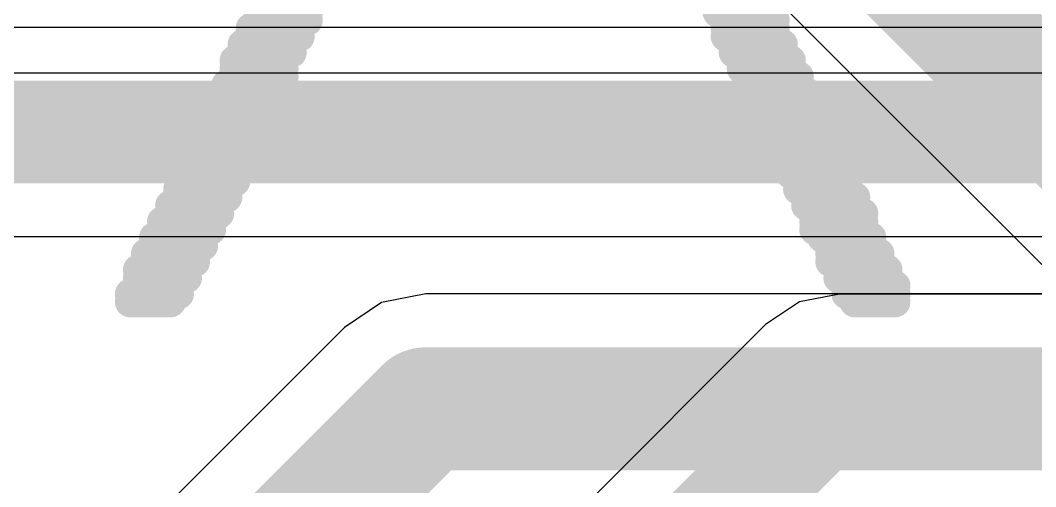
# Model space of a CAD drawing. Header units: inches. Extents: x -0.2 to 15.8, y 0 to 3.5.
# Drawn here: x 1.0615 to 1.1605, y 0.1554 to 0.2009 of the extents above; entities that cross this region are included whole.
import ezdxf

# ---------------------------------------------------------------- set-up
doc = ezdxf.new("R2010")
doc.units = ezdxf.units.IN
doc.header["$MEASUREMENT"] = 0
for name, color, linetype in [('Bottom Layer', 5, 'Continuous'), ('Bottom Overlay', 54, 'Continuous'), ('Signal_1', 16, 'Continuous'), ('Signal_2', 76, 'Continuous')]:
    doc.layers.add(name, color=color, linetype=linetype)

msp = doc.modelspace()

# ---------------------------------------------------------------- linework, layer by layer
at = {"layer": 'Bottom Layer'}
for p, q in [((0.892646, 0.195785), (1.261, 0.195785)), ((1.137432, 0.17342), (1.134124, 0.17121)), ((1.141334, 0.174196), (1.137432, 0.17342)), ((1.451777, 0.174196), (1.141334, 0.174196)), ((1.134124, 0.17121), (1.103726, 0.140811))]:
    msp.add_line(p, q, dxfattribs=at)
for points in [[(1.101334, 0.124, 0.01, 0.01, 0), (1.141334, 0.164, 0.01, 0.01, 0)], [(1.141334, 0.164, 0.01, 0.01, 0), (1.456, 0.164, 0.01, 0.01, 0)]]:
    msp.add_lwpolyline(points, format="xyseb", dxfattribs=at)
msp.add_lwpolyline([(1.138834, 0.164, 0.005, 0.005, 1), (1.143834, 0.164, 0.005, 0.005, 1)], format="xyseb", close=True, dxfattribs=at)
msp.add_lwpolyline([(1.138834, 0.164, 0.005, 0.005, 1), (1.143834, 0.164, 0.005, 0.005, 1)], format="xyseb", close=True, dxfattribs=at)
at = {"layer": 'Bottom Overlay'}
for points in [[(1.084738, 0.201682, 0.003, 0.003, 0), (1.089449, 0.201682, 0.003, 0.003, 0)], [(1.129486, 0.201682, 0.003, 0.003, 0), (1.134196, 0.201682, 0.003, 0.003, 0)], [(1.084738, 0.200897, 0.003, 0.003, 0), (1.089449, 0.200897, 0.003, 0.003, 0)], [(1.130271, 0.200897, 0.003, 0.003, 0), (1.134981, 0.200897, 0.003, 0.003, 0)], [(1.083953, 0.200112, 0.003, 0.003, 0), (1.088664, 0.200112, 0.003, 0.003, 0)], [(1.130271, 0.200112, 0.003, 0.003, 0), (1.134981, 0.200112, 0.003, 0.003, 0)], [(1.083168, 0.198542, 0.003, 0.003, 0), (1.087878, 0.198542, 0.003, 0.003, 0)], [(1.083953, 0.199327, 0.003, 0.003, 0), (1.088664, 0.199327, 0.003, 0.003, 0)], [(1.130271, 0.199327, 0.003, 0.003, 0), (1.134981, 0.199327, 0.003, 0.003, 0)], [(1.131056, 0.198542, 0.003, 0.003, 0), (1.135766, 0.198542, 0.003, 0.003, 0)], [(1.083168, 0.197757, 0.003, 0.003, 0), (1.087878, 0.197757, 0.003, 0.003, 0)], [(1.131056, 0.197757, 0.003, 0.003, 0), (1.135766, 0.197757, 0.003, 0.003, 0)], [(1.082383, 0.196972, 0.003, 0.003, 0), (1.087093, 0.196972, 0.003, 0.003, 0)], [(1.131841, 0.196972, 0.003, 0.003, 0), (1.136551, 0.196972, 0.003, 0.003, 0)], [(1.082383, 0.196187, 0.003, 0.003, 0), (1.087093, 0.196187, 0.003, 0.003, 0)], [(1.131841, 0.196187, 0.003, 0.003, 0), (1.136551, 0.196187, 0.003, 0.003, 0)], [(1.081598, 0.194617, 0.003, 0.003, 0), (1.086308, 0.194617, 0.003, 0.003, 0)], [(1.082383, 0.195402, 0.003, 0.003, 0), (1.087093, 0.195402, 0.003, 0.003, 0)], [(1.132626, 0.195402, 0.003, 0.003, 0), (1.137336, 0.195402, 0.003, 0.003, 0)], [(1.132626, 0.194617, 0.003, 0.003, 0), (1.137336, 0.194617, 0.003, 0.003, 0)], [(1.081598, 0.193832, 0.003, 0.003, 0), (1.085523, 0.193832, 0.003, 0.003, 0)], [(1.133411, 0.193832, 0.003, 0.003, 0), (1.138121, 0.193832, 0.003, 0.003, 0)], [(1.080813, 0.193047, 0.003, 0.003, 0), (1.085523, 0.193047, 0.003, 0.003, 0)], [(1.133411, 0.193047, 0.003, 0.003, 0), (1.138121, 0.193047, 0.003, 0.003, 0)], [(1.080813, 0.192262, 0.003, 0.003, 0), (1.085523, 0.192262, 0.003, 0.003, 0)], [(1.134196, 0.192262, 0.003, 0.003, 0), (1.138907, 0.192262, 0.003, 0.003, 0)], [(1.080028, 0.191477, 0.003, 0.003, 0), (1.084738, 0.191477, 0.003, 0.003, 0)], [(1.080028, 0.190692, 0.003, 0.003, 0), (1.084738, 0.190692, 0.003, 0.003, 0)], [(1.134196, 0.191477, 0.003, 0.003, 0), (1.138907, 0.191477, 0.003, 0.003, 0)], [(1.134981, 0.190692, 0.003, 0.003, 0), (1.139692, 0.190692, 0.003, 0.003, 0)], [(1.079243, 0.189907, 0.003, 0.003, 0), (1.083953, 0.189907, 0.003, 0.003, 0)], [(1.134981, 0.189907, 0.003, 0.003, 0), (1.139692, 0.189907, 0.003, 0.003, 0)], [(1.079243, 0.189122, 0.003, 0.003, 0), (1.083953, 0.189122, 0.003, 0.003, 0)], [(1.134981, 0.189122, 0.003, 0.003, 0), (1.139692, 0.189122, 0.003, 0.003, 0)], [(1.078458, 0.188336, 0.003, 0.003, 0), (1.083168, 0.188336, 0.003, 0.003, 0)], [(1.135766, 0.188336, 0.003, 0.003, 0), (1.140477, 0.188336, 0.003, 0.003, 0)], [(1.077673, 0.186766, 0.003, 0.003, 0), (1.082383, 0.186766, 0.003, 0.003, 0)], [(1.078458, 0.187552, 0.003, 0.003, 0), (1.083168, 0.187552, 0.003, 0.003, 0)], [(1.135766, 0.187552, 0.003, 0.003, 0), (1.140477, 0.187552, 0.003, 0.003, 0)], [(1.136551, 0.186766, 0.003, 0.003, 0), (1.141262, 0.186766, 0.003, 0.003, 0)], [(1.077673, 0.185981, 0.003, 0.003, 0), (1.082383, 0.185981, 0.003, 0.003, 0)], [(1.136551, 0.185981, 0.003, 0.003, 0), (1.141262, 0.185981, 0.003, 0.003, 0)], [(1.077673, 0.185196, 0.003, 0.003, 0), (1.082383, 0.185196, 0.003, 0.003, 0)], [(1.137336, 0.185196, 0.003, 0.003, 0), (1.142047, 0.185196, 0.003, 0.003, 0)], [(1.076888, 0.184411, 0.003, 0.003, 0), (1.081598, 0.184411, 0.003, 0.003, 0)], [(1.137336, 0.184411, 0.003, 0.003, 0), (1.142047, 0.184411, 0.003, 0.003, 0)], [(1.076103, 0.182841, 0.003, 0.003, 0), (1.080813, 0.182841, 0.003, 0.003, 0)], [(1.076888, 0.183626, 0.003, 0.003, 0), (1.081598, 0.183626, 0.003, 0.003, 0)], [(1.138121, 0.183626, 0.003, 0.003, 0), (1.142832, 0.183626, 0.003, 0.003, 0)], [(1.138121, 0.182841, 0.003, 0.003, 0), (1.142832, 0.182841, 0.003, 0.003, 0)], [(1.076103, 0.182056, 0.003, 0.003, 0), (1.080813, 0.182056, 0.003, 0.003, 0)], [(1.138907, 0.182056, 0.003, 0.003, 0), (1.143617, 0.182056, 0.003, 0.003, 0)], [(1.075318, 0.181271, 0.003, 0.003, 0), (1.080028, 0.181271, 0.003, 0.003, 0)], [(1.138907, 0.181271, 0.003, 0.003, 0), (1.143617, 0.181271, 0.003, 0.003, 0)], [(1.074533, 0.179701, 0.003, 0.003, 0), (1.079243, 0.179701, 0.003, 0.003, 0)], [(1.075318, 0.180486, 0.003, 0.003, 0), (1.080028, 0.180486, 0.003, 0.003, 0)], [(1.138907, 0.180486, 0.003, 0.003, 0), (1.143617, 0.180486, 0.003, 0.003, 0)], [(1.139692, 0.179701, 0.003, 0.003, 0), (1.144402, 0.179701, 0.003, 0.003, 0)], [(1.074533, 0.178916, 0.003, 0.003, 0), (1.079243, 0.178916, 0.003, 0.003, 0)], [(1.140477, 0.178916, 0.003, 0.003, 0), (1.144402, 0.178916, 0.003, 0.003, 0)], [(1.073748, 0.178131, 0.003, 0.003, 0), (1.078458, 0.178131, 0.003, 0.003, 0)], [(1.140477, 0.178131, 0.003, 0.003, 0), (1.145187, 0.178131, 0.003, 0.003, 0)], [(1.073748, 0.177346, 0.003, 0.003, 0), (1.078458, 0.177346, 0.003, 0.003, 0)], [(1.140477, 0.177346, 0.003, 0.003, 0), (1.145187, 0.177346, 0.003, 0.003, 0)], [(1.072963, 0.176561, 0.003, 0.003, 0), (1.077673, 0.176561, 0.003, 0.003, 0)], [(1.072963, 0.175776, 0.003, 0.003, 0), (1.077673, 0.175776, 0.003, 0.003, 0)], [(1.141262, 0.176561, 0.003, 0.003, 0), (1.145972, 0.176561, 0.003, 0.003, 0)], [(1.141262, 0.175776, 0.003, 0.003, 0), (1.145972, 0.175776, 0.003, 0.003, 0)], [(1.072963, 0.174991, 0.003, 0.003, 0), (1.076888, 0.174991, 0.003, 0.003, 0)], [(1.142047, 0.174991, 0.003, 0.003, 0), (1.146757, 0.174991, 0.003, 0.003, 0)], [(1.072178, 0.174206, 0.003, 0.003, 0), (1.076888, 0.174206, 0.003, 0.003, 0)], [(1.142047, 0.174206, 0.003, 0.003, 0), (1.146757, 0.174206, 0.003, 0.003, 0)], [(1.072178, 0.173421, 0.003, 0.003, 0), (1.076103, 0.173421, 0.003, 0.003, 0)], [(1.142832, 0.173421, 0.003, 0.003, 0), (1.146757, 0.173421, 0.003, 0.003, 0)]]:
    msp.add_lwpolyline(points, format="xyseb", dxfattribs=at)
for points in [[(1.083988, 0.201682, 0.0015, 0.0015, 1), (1.085488, 0.201682, 0.0015, 0.0015, 1)], [(1.088699, 0.201682, 0.0015, 0.0015, 1), (1.090199, 0.201682, 0.0015, 0.0015, 1)], [(1.128736, 0.201682, 0.0015, 0.0015, 1), (1.130236, 0.201682, 0.0015, 0.0015, 1)], [(1.133446, 0.201682, 0.0015, 0.0015, 1), (1.134946, 0.201682, 0.0015, 0.0015, 1)], [(1.083988, 0.200897, 0.0015, 0.0015, 1), (1.085488, 0.200897, 0.0015, 0.0015, 1)], [(1.088699, 0.200897, 0.0015, 0.0015, 1), (1.090199, 0.200897, 0.0015, 0.0015, 1)], [(1.129521, 0.200897, 0.0015, 0.0015, 1), (1.131021, 0.200897, 0.0015, 0.0015, 1)], [(1.134231, 0.200897, 0.0015, 0.0015, 1), (1.135731, 0.200897, 0.0015, 0.0015, 1)], [(1.083203, 0.200112, 0.0015, 0.0015, 1), (1.084703, 0.200112, 0.0015, 0.0015, 1)], [(1.087914, 0.200112, 0.0015, 0.0015, 1), (1.089414, 0.200112, 0.0015, 0.0015, 1)], [(1.129521, 0.200112, 0.0015, 0.0015, 1), (1.131021, 0.200112, 0.0015, 0.0015, 1)], [(1.134231, 0.200112, 0.0015, 0.0015, 1), (1.135731, 0.200112, 0.0015, 0.0015, 1)], [(1.082418, 0.198542, 0.0015, 0.0015, 1), (1.083918, 0.198542, 0.0015, 0.0015, 1)], [(1.083203, 0.199327, 0.0015, 0.0015, 1), (1.084703, 0.199327, 0.0015, 0.0015, 1)], [(1.087128, 0.198542, 0.0015, 0.0015, 1), (1.088628, 0.198542, 0.0015, 0.0015, 1)], [(1.087914, 0.199327, 0.0015, 0.0015, 1), (1.089414, 0.199327, 0.0015, 0.0015, 1)], [(1.129521, 0.199327, 0.0015, 0.0015, 1), (1.131021, 0.199327, 0.0015, 0.0015, 1)], [(1.130306, 0.198542, 0.0015, 0.0015, 1), (1.131806, 0.198542, 0.0015, 0.0015, 1)], [(1.134231, 0.199327, 0.0015, 0.0015, 1), (1.135731, 0.199327, 0.0015, 0.0015, 1)], [(1.135016, 0.198542, 0.0015, 0.0015, 1), (1.136516, 0.198542, 0.0015, 0.0015, 1)], [(1.082418, 0.197757, 0.0015, 0.0015, 1), (1.083918, 0.197757, 0.0015, 0.0015, 1)], [(1.087128, 0.197757, 0.0015, 0.0015, 1), (1.088628, 0.197757, 0.0015, 0.0015, 1)], [(1.130306, 0.197757, 0.0015, 0.0015, 1), (1.131806, 0.197757, 0.0015, 0.0015, 1)], [(1.135016, 0.197757, 0.0015, 0.0015, 1), (1.136516, 0.197757, 0.0015, 0.0015, 1)], [(1.081633, 0.196972, 0.0015, 0.0015, 1), (1.083133, 0.196972, 0.0015, 0.0015, 1)], [(1.086343, 0.196972, 0.0015, 0.0015, 1), (1.087843, 0.196972, 0.0015, 0.0015, 1)], [(1.131091, 0.196972, 0.0015, 0.0015, 1), (1.132591, 0.196972, 0.0015, 0.0015, 1)], [(1.135801, 0.196972, 0.0015, 0.0015, 1), (1.137301, 0.196972, 0.0015, 0.0015, 1)], [(1.081633, 0.196187, 0.0015, 0.0015, 1), (1.083133, 0.196187, 0.0015, 0.0015, 1)], [(1.086343, 0.196187, 0.0015, 0.0015, 1), (1.087843, 0.196187, 0.0015, 0.0015, 1)], [(1.131091, 0.196187, 0.0015, 0.0015, 1), (1.132591, 0.196187, 0.0015, 0.0015, 1)], [(1.135801, 0.196187, 0.0015, 0.0015, 1), (1.137301, 0.196187, 0.0015, 0.0015, 1)], [(1.080848, 0.194617, 0.0015, 0.0015, 1), (1.082348, 0.194617, 0.0015, 0.0015, 1)], [(1.081633, 0.195402, 0.0015, 0.0015, 1), (1.083133, 0.195402, 0.0015, 0.0015, 1)], [(1.085559, 0.194617, 0.0015, 0.0015, 1), (1.087058, 0.194617, 0.0015, 0.0015, 1)], [(1.086343, 0.195402, 0.0015, 0.0015, 1), (1.087843, 0.195402, 0.0015, 0.0015, 1)], [(1.131876, 0.195402, 0.0015, 0.0015, 1), (1.133376, 0.195402, 0.0015, 0.0015, 1)], [(1.131876, 0.194617, 0.0015, 0.0015, 1), (1.133376, 0.194617, 0.0015, 0.0015, 1)], [(1.136586, 0.195402, 0.0015, 0.0015, 1), (1.138086, 0.195402, 0.0015, 0.0015, 1)], [(1.136586, 0.194617, 0.0015, 0.0015, 1), (1.138086, 0.194617, 0.0015, 0.0015, 1)], [(1.080848, 0.193832, 0.0015, 0.0015, 1), (1.082348, 0.193832, 0.0015, 0.0015, 1)], [(1.084773, 0.193832, 0.0015, 0.0015, 1), (1.086273, 0.193832, 0.0015, 0.0015, 1)], [(1.132661, 0.193832, 0.0015, 0.0015, 1), (1.134161, 0.193832, 0.0015, 0.0015, 1)], [(1.137371, 0.193832, 0.0015, 0.0015, 1), (1.138871, 0.193832, 0.0015, 0.0015, 1)], [(1.080063, 0.193047, 0.0015, 0.0015, 1), (1.081563, 0.193047, 0.0015, 0.0015, 1)], [(1.084773, 0.193047, 0.0015, 0.0015, 1), (1.086273, 0.193047, 0.0015, 0.0015, 1)], [(1.132661, 0.193047, 0.0015, 0.0015, 1), (1.134161, 0.193047, 0.0015, 0.0015, 1)], [(1.137371, 0.193047, 0.0015, 0.0015, 1), (1.138871, 0.193047, 0.0015, 0.0015, 1)], [(1.080063, 0.192262, 0.0015, 0.0015, 1), (1.081563, 0.192262, 0.0015, 0.0015, 1)], [(1.084773, 0.192262, 0.0015, 0.0015, 1), (1.086273, 0.192262, 0.0015, 0.0015, 1)], [(1.133446, 0.192262, 0.0015, 0.0015, 1), (1.134946, 0.192262, 0.0015, 0.0015, 1)], [(1.138157, 0.192262, 0.0015, 0.0015, 1), (1.139657, 0.192262, 0.0015, 0.0015, 1)], [(1.079278, 0.191477, 0.0015, 0.0015, 1), (1.080778, 0.191477, 0.0015, 0.0015, 1)], [(1.079278, 0.190692, 0.0015, 0.0015, 1), (1.080778, 0.190692, 0.0015, 0.0015, 1)], [(1.083988, 0.191477, 0.0015, 0.0015, 1), (1.085488, 0.191477, 0.0015, 0.0015, 1)], [(1.083988, 0.190692, 0.0015, 0.0015, 1), (1.085488, 0.190692, 0.0015, 0.0015, 1)], [(1.133446, 0.191477, 0.0015, 0.0015, 1), (1.134946, 0.191477, 0.0015, 0.0015, 1)], [(1.134231, 0.190692, 0.0015, 0.0015, 1), (1.135731, 0.190692, 0.0015, 0.0015, 1)], [(1.138157, 0.191477, 0.0015, 0.0015, 1), (1.139657, 0.191477, 0.0015, 0.0015, 1)], [(1.138942, 0.190692, 0.0015, 0.0015, 1), (1.140442, 0.190692, 0.0015, 0.0015, 1)], [(1.078493, 0.189907, 0.0015, 0.0015, 1), (1.079993, 0.189907, 0.0015, 0.0015, 1)], [(1.083203, 0.189907, 0.0015, 0.0015, 1), (1.084703, 0.189907, 0.0015, 0.0015, 1)], [(1.134231, 0.189907, 0.0015, 0.0015, 1), (1.135731, 0.189907, 0.0015, 0.0015, 1)], [(1.138942, 0.189907, 0.0015, 0.0015, 1), (1.140442, 0.189907, 0.0015, 0.0015, 1)], [(1.078493, 0.189122, 0.0015, 0.0015, 1), (1.079993, 0.189122, 0.0015, 0.0015, 1)], [(1.083203, 0.189122, 0.0015, 0.0015, 1), (1.084703, 0.189122, 0.0015, 0.0015, 1)], [(1.134231, 0.189122, 0.0015, 0.0015, 1), (1.135731, 0.189122, 0.0015, 0.0015, 1)], [(1.138942, 0.189122, 0.0015, 0.0015, 1), (1.140442, 0.189122, 0.0015, 0.0015, 1)], [(1.077708, 0.188336, 0.0015, 0.0015, 1), (1.079208, 0.188336, 0.0015, 0.0015, 1)], [(1.082418, 0.188336, 0.0015, 0.0015, 1), (1.083918, 0.188336, 0.0015, 0.0015, 1)], [(1.135016, 0.188336, 0.0015, 0.0015, 1), (1.136516, 0.188336, 0.0015, 0.0015, 1)], [(1.139727, 0.188336, 0.0015, 0.0015, 1), (1.141227, 0.188336, 0.0015, 0.0015, 1)], [(1.076923, 0.186766, 0.0015, 0.0015, 1), (1.078423, 0.186766, 0.0015, 0.0015, 1)], [(1.077708, 0.187552, 0.0015, 0.0015, 1), (1.079208, 0.187552, 0.0015, 0.0015, 1)], [(1.081633, 0.186766, 0.0015, 0.0015, 1), (1.083133, 0.186766, 0.0015, 0.0015, 1)], [(1.082418, 0.187552, 0.0015, 0.0015, 1), (1.083918, 0.187552, 0.0015, 0.0015, 1)], [(1.135016, 0.187552, 0.0015, 0.0015, 1), (1.136516, 0.187552, 0.0015, 0.0015, 1)], [(1.135801, 0.186766, 0.0015, 0.0015, 1), (1.137301, 0.186766, 0.0015, 0.0015, 1)], [(1.139727, 0.187552, 0.0015, 0.0015, 1), (1.141227, 0.187552, 0.0015, 0.0015, 1)], [(1.140512, 0.186766, 0.0015, 0.0015, 1), (1.142012, 0.186766, 0.0015, 0.0015, 1)], [(1.076923, 0.185981, 0.0015, 0.0015, 1), (1.078423, 0.185981, 0.0015, 0.0015, 1)], [(1.081633, 0.185981, 0.0015, 0.0015, 1), (1.083133, 0.185981, 0.0015, 0.0015, 1)], [(1.135801, 0.185981, 0.0015, 0.0015, 1), (1.137301, 0.185981, 0.0015, 0.0015, 1)], [(1.140512, 0.185981, 0.0015, 0.0015, 1), (1.142012, 0.185981, 0.0015, 0.0015, 1)], [(1.076923, 0.185196, 0.0015, 0.0015, 1), (1.078423, 0.185196, 0.0015, 0.0015, 1)], [(1.081633, 0.185196, 0.0015, 0.0015, 1), (1.083133, 0.185196, 0.0015, 0.0015, 1)], [(1.136586, 0.185196, 0.0015, 0.0015, 1), (1.138086, 0.185196, 0.0015, 0.0015, 1)], [(1.141297, 0.185196, 0.0015, 0.0015, 1), (1.142797, 0.185196, 0.0015, 0.0015, 1)], [(1.076138, 0.184411, 0.0015, 0.0015, 1), (1.077638, 0.184411, 0.0015, 0.0015, 1)], [(1.080848, 0.184411, 0.0015, 0.0015, 1), (1.082348, 0.184411, 0.0015, 0.0015, 1)], [(1.136586, 0.184411, 0.0015, 0.0015, 1), (1.138086, 0.184411, 0.0015, 0.0015, 1)], [(1.141297, 0.184411, 0.0015, 0.0015, 1), (1.142797, 0.184411, 0.0015, 0.0015, 1)], [(1.075353, 0.182841, 0.0015, 0.0015, 1), (1.076853, 0.182841, 0.0015, 0.0015, 1)], [(1.076138, 0.183626, 0.0015, 0.0015, 1), (1.077638, 0.183626, 0.0015, 0.0015, 1)], [(1.080063, 0.182841, 0.0015, 0.0015, 1), (1.081563, 0.182841, 0.0015, 0.0015, 1)], [(1.080848, 0.183626, 0.0015, 0.0015, 1), (1.082348, 0.183626, 0.0015, 0.0015, 1)], [(1.137371, 0.183626, 0.0015, 0.0015, 1), (1.138871, 0.183626, 0.0015, 0.0015, 1)], [(1.137371, 0.182841, 0.0015, 0.0015, 1), (1.138871, 0.182841, 0.0015, 0.0015, 1)], [(1.142082, 0.183626, 0.0015, 0.0015, 1), (1.143582, 0.183626, 0.0015, 0.0015, 1)], [(1.142082, 0.182841, 0.0015, 0.0015, 1), (1.143582, 0.182841, 0.0015, 0.0015, 1)], [(1.075353, 0.182056, 0.0015, 0.0015, 1), (1.076853, 0.182056, 0.0015, 0.0015, 1)], [(1.080063, 0.182056, 0.0015, 0.0015, 1), (1.081563, 0.182056, 0.0015, 0.0015, 1)], [(1.138157, 0.182056, 0.0015, 0.0015, 1), (1.139657, 0.182056, 0.0015, 0.0015, 1)], [(1.142867, 0.182056, 0.0015, 0.0015, 1), (1.144367, 0.182056, 0.0015, 0.0015, 1)], [(1.074568, 0.181271, 0.0015, 0.0015, 1), (1.076068, 0.181271, 0.0015, 0.0015, 1)], [(1.079278, 0.181271, 0.0015, 0.0015, 1), (1.080778, 0.181271, 0.0015, 0.0015, 1)], [(1.138157, 0.181271, 0.0015, 0.0015, 1), (1.139657, 0.181271, 0.0015, 0.0015, 1)], [(1.142867, 0.181271, 0.0015, 0.0015, 1), (1.144367, 0.181271, 0.0015, 0.0015, 1)], [(1.073783, 0.179701, 0.0015, 0.0015, 1), (1.075283, 0.179701, 0.0015, 0.0015, 1)], [(1.074568, 0.180486, 0.0015, 0.0015, 1), (1.076068, 0.180486, 0.0015, 0.0015, 1)], [(1.078493, 0.179701, 0.0015, 0.0015, 1), (1.079993, 0.179701, 0.0015, 0.0015, 1)], [(1.079278, 0.180486, 0.0015, 0.0015, 1), (1.080778, 0.180486, 0.0015, 0.0015, 1)], [(1.138157, 0.180486, 0.0015, 0.0015, 1), (1.139657, 0.180486, 0.0015, 0.0015, 1)], [(1.138942, 0.179701, 0.0015, 0.0015, 1), (1.140442, 0.179701, 0.0015, 0.0015, 1)], [(1.142867, 0.180486, 0.0015, 0.0015, 1), (1.144367, 0.180486, 0.0015, 0.0015, 1)], [(1.143652, 0.179701, 0.0015, 0.0015, 1), (1.145152, 0.179701, 0.0015, 0.0015, 1)], [(1.073783, 0.178916, 0.0015, 0.0015, 1), (1.075283, 0.178916, 0.0015, 0.0015, 1)], [(1.078493, 0.178916, 0.0015, 0.0015, 1), (1.079993, 0.178916, 0.0015, 0.0015, 1)], [(1.139727, 0.178916, 0.0015, 0.0015, 1), (1.141227, 0.178916, 0.0015, 0.0015, 1)], [(1.143652, 0.178916, 0.0015, 0.0015, 1), (1.145152, 0.178916, 0.0015, 0.0015, 1)], [(1.072998, 0.178131, 0.0015, 0.0015, 1), (1.074498, 0.178131, 0.0015, 0.0015, 1)], [(1.077708, 0.178131, 0.0015, 0.0015, 1), (1.079208, 0.178131, 0.0015, 0.0015, 1)], [(1.139727, 0.178131, 0.0015, 0.0015, 1), (1.141227, 0.178131, 0.0015, 0.0015, 1)], [(1.144437, 0.178131, 0.0015, 0.0015, 1), (1.145937, 0.178131, 0.0015, 0.0015, 1)], [(1.072998, 0.177346, 0.0015, 0.0015, 1), (1.074498, 0.177346, 0.0015, 0.0015, 1)], [(1.077708, 0.177346, 0.0015, 0.0015, 1), (1.079208, 0.177346, 0.0015, 0.0015, 1)], [(1.139727, 0.177346, 0.0015, 0.0015, 1), (1.141227, 0.177346, 0.0015, 0.0015, 1)], [(1.144437, 0.177346, 0.0015, 0.0015, 1), (1.145937, 0.177346, 0.0015, 0.0015, 1)], [(1.072213, 0.176561, 0.0015, 0.0015, 1), (1.073713, 0.176561, 0.0015, 0.0015, 1)], [(1.072213, 0.175776, 0.0015, 0.0015, 1), (1.073713, 0.175776, 0.0015, 0.0015, 1)], [(1.076923, 0.176561, 0.0015, 0.0015, 1), (1.078423, 0.176561, 0.0015, 0.0015, 1)], [(1.076923, 0.175776, 0.0015, 0.0015, 1), (1.078423, 0.175776, 0.0015, 0.0015, 1)], [(1.140512, 0.176561, 0.0015, 0.0015, 1), (1.142012, 0.176561, 0.0015, 0.0015, 1)], [(1.140512, 0.175776, 0.0015, 0.0015, 1), (1.142012, 0.175776, 0.0015, 0.0015, 1)], [(1.145222, 0.176561, 0.0015, 0.0015, 1), (1.146722, 0.176561, 0.0015, 0.0015, 1)], [(1.145222, 0.175776, 0.0015, 0.0015, 1), (1.146722, 0.175776, 0.0015, 0.0015, 1)], [(1.072213, 0.174991, 0.0015, 0.0015, 1), (1.073713, 0.174991, 0.0015, 0.0015, 1)], [(1.076138, 0.174991, 0.0015, 0.0015, 1), (1.077638, 0.174991, 0.0015, 0.0015, 1)], [(1.141297, 0.174991, 0.0015, 0.0015, 1), (1.142797, 0.174991, 0.0015, 0.0015, 1)], [(1.146007, 0.174991, 0.0015, 0.0015, 1), (1.147507, 0.174991, 0.0015, 0.0015, 1)], [(1.071428, 0.174206, 0.0015, 0.0015, 1), (1.072928, 0.174206, 0.0015, 0.0015, 1)], [(1.076138, 0.174206, 0.0015, 0.0015, 1), (1.077638, 0.174206, 0.0015, 0.0015, 1)], [(1.141297, 0.174206, 0.0015, 0.0015, 1), (1.142797, 0.174206, 0.0015, 0.0015, 1)], [(1.146007, 0.174206, 0.0015, 0.0015, 1), (1.147507, 0.174206, 0.0015, 0.0015, 1)], [(1.071428, 0.173421, 0.0015, 0.0015, 1), (1.072928, 0.173421, 0.0015, 0.0015, 1)], [(1.075353, 0.173421, 0.0015, 0.0015, 1), (1.076853, 0.173421, 0.0015, 0.0015, 1)], [(1.142082, 0.173421, 0.0015, 0.0015, 1), (1.143582, 0.173421, 0.0015, 0.0015, 1)], [(1.146007, 0.173421, 0.0015, 0.0015, 1), (1.147507, 0.173421, 0.0015, 0.0015, 1)]]:
    msp.add_lwpolyline(points, format="xyseb", close=True, dxfattribs=at)
at = {"layer": 'Signal_1'}
for p, q in [((1.192777, 0.200196), (0.763, 0.200196)), ((0.767223, 0.179804), (1.197001, 0.179804)), ((1.096692, 0.173362), (1.093053, 0.170931)), ((1.100984, 0.174216), (1.096692, 0.173362)), ((1.100985, 0.174215), (1.100984, 0.174216)), ((1.628354, 0.174215), (1.100985, 0.174215)), ((1.093053, 0.170931), (1.062934, 0.140811))]:
    msp.add_line(p, q, dxfattribs=at)
for points in [[(0.763, 0.19, 0.01, 0.01, 0), (1.197001, 0.19, 0.01, 0.01, 0)], [(1.062, 0.124016, 0.012, 0.012, 0), (1.100984, 0.163, 0.012, 0.012, 0)], [(1.100984, 0.163, 0.012, 0.012, 0), (1.633, 0.163, 0.012, 0.012, 0)]]:
    msp.add_lwpolyline(points, format="xyseb", dxfattribs=at)
msp.add_lwpolyline([(1.097984, 0.163, 0.006, 0.006, 1), (1.103984, 0.163, 0.006, 0.006, 1)], format="xyseb", close=True, dxfattribs=at)
msp.add_lwpolyline([(1.097984, 0.163, 0.006, 0.006, 1), (1.103984, 0.163, 0.006, 0.006, 1)], format="xyseb", close=True, dxfattribs=at)
at = {"layer": 'Signal_2'}
msp.add_line((1.110153, 0.227985), (1.168869, 0.16927), dxfattribs=at)
msp.add_lwpolyline([(1.118084, 0.235916, 0.012, 0.012, 0), (1.180084, 0.173916, 0.012, 0.012, 0)], format="xyseb", dxfattribs=at)

doc.saveas('drawing.dxf')
